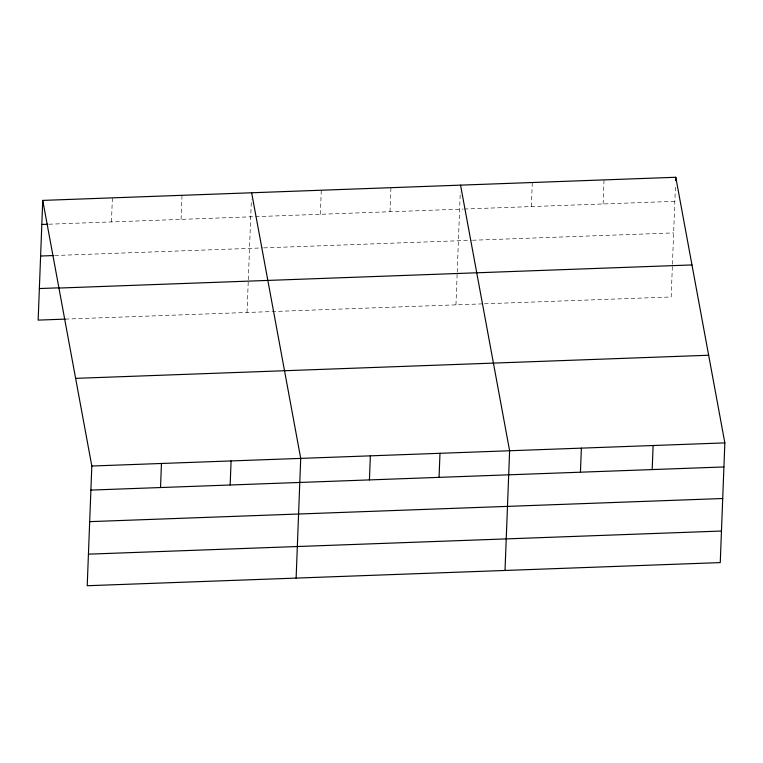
<?xml version="1.0" encoding="UTF-8"?>
<svg xmlns="http://www.w3.org/2000/svg" width="763" height="763" viewBox="0 0 763 763"><rect width="100%" height="100%" fill="white"/><g stroke="black" fill="none" stroke-linecap="round" stroke-linejoin="round"><path stroke-width="0.57" stroke-dasharray="3.81 2.86" d="M111.455 221.919L112.38 197.855M181.089 219.382L182.014 195.318M247.05 312.477L248.261 280.918M248.309 279.754L251.38 199.648M320.355 214.289L321.28 190.225M389.988 211.752L390.914 187.679M455.95 304.847L457.161 273.278M457.209 272.124L460.28 192.018M531.363 206.582L532.288 182.519M603.113 203.959L604.038 179.896M672.346 266.592L671.182 296.979L484.181 303.817M672.441 264.256L675.474 185.295M48.908 224.208L254.26 216.702M255.443 216.663L463.151 209.072M464.324 209.033L674.854 201.337M54.774 255.51L262.491 247.918M263.674 247.88L471.353 240.288M472.526 240.25L673.643 232.906M65.294 319.115L482.998 303.855"/><path stroke-width="1.14" d="M42.747 200.402L91.818 466.021L87.22 585.726L720.253 562.598L724.85 442.893L675.78 177.274L42.747 200.402L38.15 320.107L65.294 319.115M160.526 487.538L161.451 463.475M230.159 484.991L231.084 460.928M296.12 578.087L300.717 458.391L251.647 192.772M369.426 479.908L370.351 455.845M439.059 477.361L439.984 453.298M505.02 570.457L509.617 450.761L460.547 185.142M580.443 472.202L581.368 448.139M652.184 469.579L653.109 445.516M675.646 180.717L675.78 177.274M41.822 224.465L47.726 224.246M40.611 256.025L53.591 255.548M39.361 288.548L59.428 287.813M58.942 288.052L691.974 264.933M75.623 378.362L708.655 355.243M91.818 466.021L724.85 442.893M90.892 490.084L723.925 466.956M89.681 521.644L722.714 498.516M88.432 554.157L721.464 531.038"/></g></svg>
